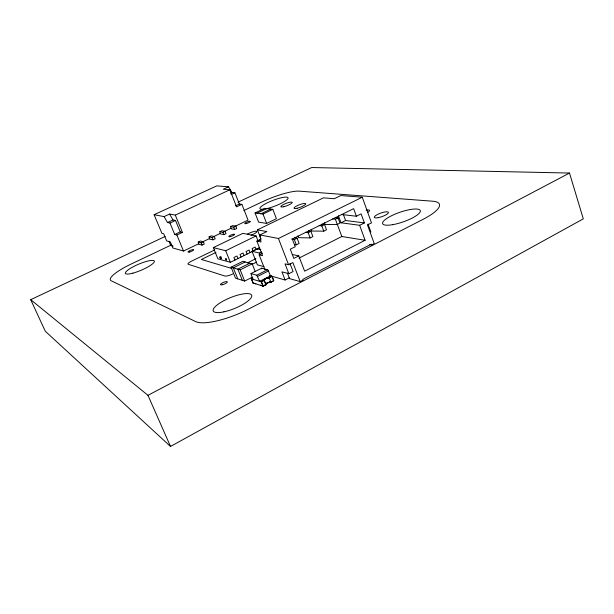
<?xml version="1.0" encoding="UTF-8"?>
<svg xmlns="http://www.w3.org/2000/svg" width="614" height="614" viewBox="0 0 614 614"><rect width="100%" height="100%" fill="white"/><g stroke="black" fill="none" stroke-linecap="round" stroke-linejoin="round"><path stroke-width="0.92" d="M270.889 282.217L269.139 277.774A2.916 0.798 -22.1 0 0 265.486 278.702A2.916 0.798 -22.1 0 0 264.166 280.322M272.109 276.346L269.224 277.804A2.955 0.783 -20.5 0 0 265.532 278.679A2.955 0.783 -20.5 0 0 264.189 280.245L265.946 284.696A2.893 0.798 -21.5 0 1 267.243 283.1A2.893 0.798 -21.5 0 1 270.851 282.21L273.783 280.606L272.109 276.346L269.569 275.625M165.135 236.459L30.7 299.67L45.282 331.23L170.515 446.462L583.3 218.86L569.5 173.048L311.712 167.538L237.986 202.206M263.176 286.139L252.96 282.977L251.303 278.81L261.234 281.849L262.922 286.124L265.985 284.712L263.176 286.139L261.411 281.68L259.791 281.189L261.411 281.765L264.158 280.329A2.993 0.798 -21.1 0 1 265.386 278.771A2.993 0.798 -21.1 0 1 269.116 277.774L271.941 276.354L273.683 280.798L270.782 282.041A3.001 0.821 -21.5 0 0 267.052 283.054A3.001 0.821 -21.5 0 0 265.824 284.65L263.099 286.032L260.336 285.241M30.7 299.67L147.959 395.324L569.5 173.048M287.36 272.992L289.539 278.626L300.185 281.596L303.009 280.145L302.717 279.393L371.278 244.188L371.547 244.932L374.21 243.558L367.479 224.908L371.493 222.882L362.275 197.224L340.785 195.551L334.246 198.736L323.524 197.823L257.412 229.866L260.796 238.524M269.715 275.625L285.096 280.007L289.255 277.889M338.444 215.806L341.016 222.79L359.666 225.292L365.107 240.281L304.621 271.165L298.788 255.923L292.264 254.48M285.096 280.007L281.918 271.841L288.856 273.706L293.093 271.557L289.985 263.498M261.234 281.849L264.227 280.26L265.87 284.673A2.916 0.791 -20.9 0 1 267.213 283.085A2.916 0.791 -20.9 0 1 270.835 282.217M257.588 276.415L268.448 270.951L270.475 275.847L259.638 281.327L256.729 275.233L267.543 269.761A1.236 0.391 63.3 0 1 268.448 270.951M298.788 255.923L293.814 258.433L290.276 249.215L295.265 246.721L292.318 239.015L353.626 208.653L356.381 216.235L361.109 213.872L364.378 222.92L359.666 225.292M299.049 258.087L341.844 236.505L365.107 240.281M288.856 273.706L285.042 263.851L288.58 264.726L292.855 262.569L300.185 281.596M252.96 282.977L255.869 283.837M255.255 271.611L252.185 263.851L242.837 261.349L231.064 267.167L235.484 278.142L244.664 281.066L252.354 277.198M253.129 282.97L251.402 278.618L252.776 277.927M251.303 278.81L252.807 278.05L251.471 278.718L252.991 279.186L251.402 278.618M252.807 279.232L250.934 273.575L261.787 268.188L267.543 269.761M231.064 267.167L240.166 269.83L252.185 263.851M252.362 264.227L256.598 262.117M294.451 244.748L296.332 244.825L299.11 243.443L297.099 238.186L294.321 237.679M297.844 235.906L298.511 237.656L310.139 237.948L312.879 236.582L310.907 231.34L308.259 230.918M311.198 229.298L311.851 231.041L323.793 231.148L326.502 229.789L324.56 224.571L321.843 224.187M341.016 222.79L345.59 220.51L364.378 222.92M264.949 269.63L259.131 254.848L262.508 253.175M245.132 261.963L233.297 267.819L237.733 278.863M247.342 262.892L255.908 258.647M291.558 239.046L294.321 239.567L297.099 238.186M305.519 232.269L308.159 232.706L310.907 231.34M319.142 225.522L321.843 225.921L324.56 224.571M332.611 218.86L335.374 219.213L338.068 217.878L339.979 223.082L337.293 224.417L325.052 224.501L324.399 222.759M249.806 263.214L237.848 269.155L242.33 280.322M263.966 266.622L257.373 264.857L252.024 251.31L259.369 253.052L261.595 251.947M252.024 251.31L259.691 247.565M259.131 254.848L262.577 255.677L256.867 241.133L260.981 241.985L259.922 234.947L278.441 238.493L362.275 197.224M258.172 241.241L256.092 235.937L242.868 233.351L213.35 247.619L217.886 258.824L230.365 262.316L253.106 251.118L252.101 248.563L255.109 247.089L256.107 249.637L259.1 248.163M253.858 250.75L255.363 250.005M220.994 256.552L219.797 257.136L220.303 258.387L221.501 257.803M256.867 241.133L261.142 239.046M213.35 247.619L225.706 250.727L256.092 235.937M259.922 234.947L266.867 231.57L257.412 229.866M214.777 249.906L191.53 261.165A5.956 1.343 -22.4 0 0 188.268 264.281L224.762 276.001A6.6 1.65 -22 0 0 232.852 273.928M247.496 234.049L249.223 233.22A5.81 1.282 -21.5 0 1 256.391 231.248A5.81 1.282 -21.5 0 1 253.666 234.072L251.095 235.323M215.936 252.4L201.361 259.476L231.816 268.464M266.653 223.427L276.415 218.699L272.808 209.343L264.688 208.338L255.048 212.935L258.64 222.145L266.653 223.427L263.015 214.04L257.013 213.219L266.683 208.583M198.215 242.085L200.394 241.041L203.341 241.755L204.278 244.042L202.083 245.093L198.729 244.249L198.215 242.085L201.146 242.806L203.341 241.755M209.075 236.889L211.239 235.853L214.271 236.52L215.192 238.8L213.012 239.844L209.566 239.053L209.075 236.889L212.091 237.564L214.271 236.52M219.85 231.731L221.999 230.703L225.1 231.324L226.013 233.604L223.857 234.64L220.319 233.896L219.85 231.731L222.943 232.361L225.1 231.324M230.534 226.62L232.66 225.607L235.845 226.175L236.743 228.446L234.609 229.475L230.979 228.784L230.534 226.62L233.704 227.203L235.845 226.175M260.996 213.772L270.751 209.09M234.932 226.389L248.064 220.104L241.878 204.347L239.353 204.04L234.924 192.781L232.015 192.512L228.523 186.802L216.773 185.881L154.114 214.708L161.912 233.366L163.7 233.811L166.678 240.934L170.347 241.916L172.879 247.995L183.509 251.026L198.867 243.674M202.62 241.87L209.719 238.47M213.603 236.613L220.487 233.312M223.481 231.877L231.163 228.201M263.015 214.04L272.808 209.343M171.214 245.017L131.396 263.913A32.005 6.662 -23 0 0 111.303 280.813L195.728 321.613A42.228 11.812 -22.2 0 0 248.432 309.141L422.985 219.382A39.872 10.185 -19.1 0 0 432.509 201.192L299.171 191.146A30.186 6.04 -21.1 0 0 262.109 201.883L243.927 210.51M164.068 216.612L167.515 222.521L169.986 223.036L174.729 234.494L180.24 231.892L182.419 232.391L175.297 215.1L169.564 214.071L164.068 216.612L154.114 214.708M235.592 205.813L239.353 204.04M174.729 234.494L176.878 235.008L182.419 232.391M241.878 204.347L236.582 206.841L229.859 189.795L223.273 189.227L228.523 186.802M167.515 222.521L173.01 219.966L175.527 220.457L180.24 231.892M230.511 193.21L232.015 192.512M169.986 223.036L175.527 220.457M231.148 194.538L234.924 192.781M175.297 215.1L229.859 189.795M341.522 214.501L356.381 216.235M335.282 217.533L338.068 217.878M255.048 212.935L257.005 213.212M369.697 244.618L371.547 244.932M261.787 268.188L261.633 268.855M257.143 248.793L260.858 249.652M219.797 257.136L220.771 257.404L221.278 258.663L220.303 258.387M173.14 246.13L170.753 245.462L168.988 241.218M271.933 276.438L270.283 275.878M251.057 273.56L256.69 275.218M269.224 277.804L269.101 277.758A3.001 0.814 -21.5 0 0 265.378 278.802A3.001 0.814 -21.5 0 0 264.135 280.383M169.564 214.071L173.01 219.966M147.959 395.324L170.515 446.462M176.878 235.008L183.509 251.026M201.146 242.806L202.083 245.093M212.091 237.564L213.012 239.844M225.706 250.727L230.365 262.316M237.986 258.555L236.966 256L233.919 257.496L234.947 260.06M240.166 269.83L244.664 281.066M222.943 232.361L223.857 234.64M244.057 255.57L243.044 253.014L240.005 254.503L241.026 257.066M247.081 254.081L246.068 251.525L249.084 250.044L250.098 252.6M233.704 227.203L234.609 229.475M259.369 253.052L260.044 254.772M278.441 238.493L288.58 264.726M294.321 239.567L296.332 244.825M308.159 232.706L310.139 237.948M321.843 225.921L323.793 231.148M335.374 219.213L341.844 236.505M343.356 214.409L345.59 220.51M368.047 224.118L370.894 232M265.87 284.673A2.986 0.829 -21.9 0 1 267.075 283.062A2.986 0.829 -21.9 0 1 270.789 282.041M366.174 210.095A7.253 1.735 -19.8 0 1 367.464 212.582M257.696 240.987A3.308 0.76 -21.4 0 1 260.044 240.051M263.368 209.251A15.089 3.016 -21.1 0 1 270.244 201.484A15.089 3.016 -21.1 0 1 287.866 198.698A15.089 3.016 -21.1 0 1 265.616 208.89M226.267 258.908L225.254 258.632L225.768 259.899L226.781 260.183L226.267 258.908M297.199 208.238A6.317 1.335 -20.8 0 0 305.795 203.794A6.317 1.335 -20.8 0 0 296.654 205.966A6.317 1.335 -20.8 0 0 297.199 208.238M132.954 273.138A15.741 3.277 -23 0 0 154.398 261.288A15.741 3.277 -23 0 0 132.202 267.305A15.741 3.277 -23 0 0 132.954 273.138M222.276 284.75A3.692 0.952 -22.2 0 0 227.318 281.91A3.692 0.952 -22.2 0 0 222.045 283.069A3.692 0.952 -22.2 0 0 222.276 284.75M230.357 236.59A3.078 0.66 -21.7 0 0 234.548 234.341A3.078 0.66 -21.7 0 0 230.127 235.446A3.078 0.66 -21.7 0 0 230.357 236.59M246.337 223.542A2.986 0.622 -21.5 0 0 250.358 221.393A2.986 0.622 -21.5 0 0 246.03 222.498A2.986 0.622 -21.5 0 0 246.337 223.542M189.596 252.016A3.078 0.66 -22.3 0 0 193.686 249.737A3.078 0.66 -22.3 0 0 189.235 250.934A3.078 0.66 -22.3 0 0 189.596 252.016M223.903 311.843A20.769 5.802 -22.2 0 0 251.755 295.488A20.769 5.802 -22.2 0 0 221.7 301.896A20.769 5.802 -22.2 0 0 223.903 311.843M378.232 217.663A7.537 1.865 -19.5 0 0 388.47 212.383A7.537 1.865 -19.5 0 0 377.372 214.547A7.537 1.865 -19.5 0 0 378.232 217.663M283.86 206.711A6.125 1.259 -20.9 0 0 292.264 202.413A6.125 1.259 -20.9 0 0 283.476 204.523A6.125 1.259 -20.9 0 0 283.86 206.711M392.53 224.701A19.924 5.081 -19.1 0 0 420.352 210.863A19.924 5.081 -19.1 0 0 391.509 215.752A19.924 5.081 -19.1 0 0 392.53 224.701"/></g></svg>
